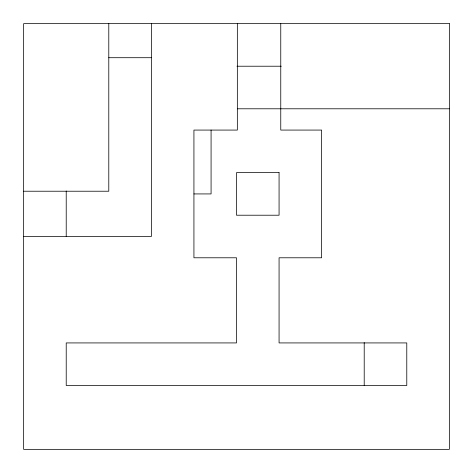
<?xml version="1.0" encoding="UTF-8"?>
<svg xmlns="http://www.w3.org/2000/svg" width="473" height="473" viewBox="0 0 473 473"><rect width="100%" height="100%" fill="white"/><g stroke="black" fill="none" stroke-linecap="round" stroke-linejoin="round"><path stroke-width="0.71" d="M108.79 57.706L151.36 57.706M236.985 66.22L281.275 66.22M237.345 108.79L449.35 108.79M23.65 191.222L108.79 191.222L108.79 23.65M193.93 193.93L211.076 193.93L211.076 130.075M23.65 236.5L151.36 236.5L151.36 23.65M364.21 342.612L364.21 385.495M280.761 23.65L280.761 130.075L321.64 130.075L321.64 257.785L279.07 257.785L279.07 342.925L406.78 342.925L406.78 385.495L66.22 385.495L66.22 342.925L236.5 342.925L236.5 257.785L193.93 257.785L193.93 130.075L237.345 130.075L237.345 23.65M66.22 190.991L66.22 236.5M449.35 23.65L23.65 23.65L23.65 449.35L449.35 449.35L449.35 23.65M279.07 172.645L236.5 172.645L236.5 215.215L279.07 215.215L279.07 172.645"/></g></svg>
